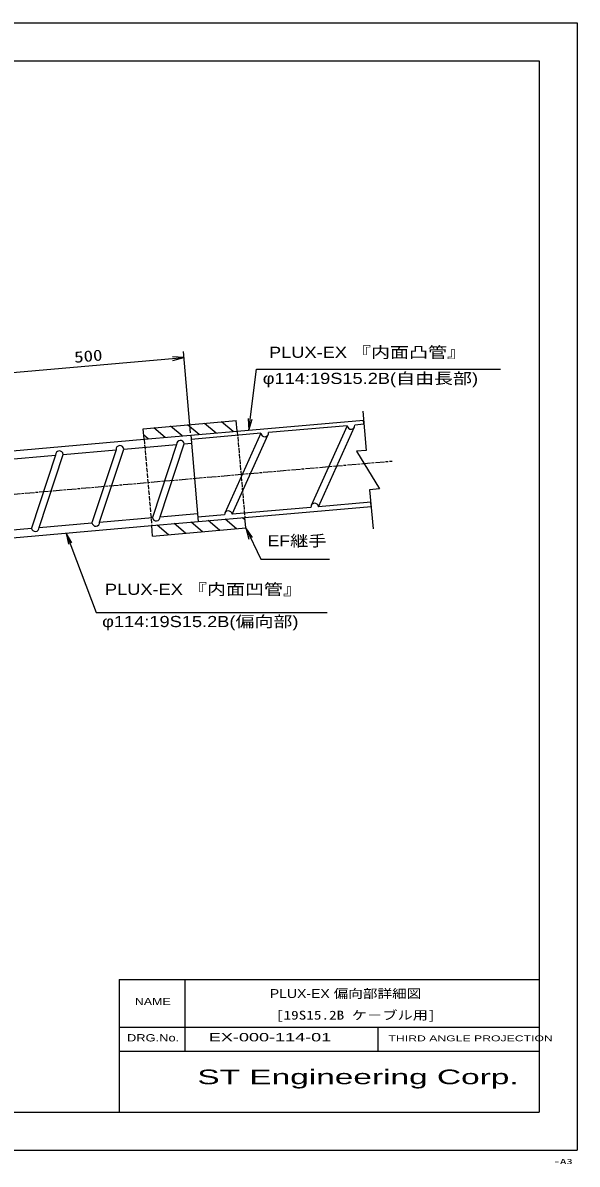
# Model space of a CAD drawing. Units: millimetres, scale not verified. Extents: x -610 to 1490, y -8197 to -6693.
# Drawn here: x 760 to 1490, y -8197 to -6693 of the extents above; entities that cross this region are included whole.
import ezdxf
from ezdxf.enums import TextEntityAlignment as Align

# ---------------------------------------------------------------- set-up
doc = ezdxf.new("R2010")
doc.units = ezdxf.units.MM
doc.linetypes.add('CHAIN', pattern=[18.5, 12, -1.5, 3.5, -1.5])
doc.linetypes.add('DASHED', pattern=[7.5, 6, -1.5])
for name, color, linetype, lineweight in [('0_2', 7, 'Continuous', 25), ('1外形線', 7, 'Continuous', 25), ('4中心線', 1, 'CHAIN', 25), ('6寸法線', 4, 'Continuous', 25), ('外形線', 7, 'Continuous', 25)]:
    doc.layers.add(name, color=color, linetype=linetype, lineweight=lineweight)
doc.styles.add('txt', font='')
doc.styles.add('ＭＳ ゴシック', font='')
doc.styles.add('ＭＳ Ｐゴシック', font='')
doc.styles.get('txt').set_extended_font_data('txt')
doc.styles.get('ＭＳ ゴシック').set_extended_font_data('MS Gothic')
doc.styles.get('ＭＳ Ｐゴシック').set_extended_font_data('MS PGothic')

# ---------------------------------------------------------------- blocks, each defined once
blk = doc.blocks.new('CUT')
at = {"color": 7, "linetype": 'Continuous', "lineweight": 25}
blk.add_lwpolyline([(6, 0), (2, 0), (2, 1), (-2, -1), (-2, 0), (-6, 0)], dxfattribs=at)
blk = doc.blocks.new('open_arrow')
at = {"color": 0, "linetype": 'Continuous', "lineweight": -2}
blk.add_lwpolyline([(7.5, 1.25), (0, 0), (7.5, -1.25)], dxfattribs=at)

msp = doc.modelspace()

# ---------------------------------------------------------------- linework, layer by layer
at = {"layer": '0_2'}
for p, q in [((886.912, -7953.729), (1439.809, -7953.729)), ((886.912, -7953.729), (886.912, -8128.348)), ((973.625, -7953.729), (973.625, -8048.044)), ((886.912, -8016.606), (1439.809, -8016.606)), ((1227.472, -8016.606), (1227.472, -8048.044)), ((886.912, -8048.044), (1439.809, -8048.044))]:
    msp.add_line(p, q, dxfattribs=at)
at = {"layer": '1外形線'}
for p, q in [((980.908, -7233.661), (971.523, -7126.392)), ((722.753, -7156.187), (972.22, -7134.362)), ((1042.435, -7231.289), (1208.66, -7216.746)), ((1209.14, -7222.226), (1208.66, -7216.746)), ((919.903, -7242.009), (1042.435, -7231.289)), ((1187.234, -7224.142), (1083.629, -7233.206)), ((1187.234, -7224.142), (1139.85, -7329.227)), ((1149.389, -7330.846), (1196.773, -7225.762)), ((1209.14, -7222.226), (1197.196, -7223.27)), ((518.997, -7277.084), (919.903, -7242.009)), ((972.659, -7247.934), (982.084, -7247.109)), ((981.169, -7236.649), (991.105, -7350.216)), ((981.169, -7236.649), (991.105, -7350.216)), ((1073.667, -7234.078), (981.649, -7242.128)), ((1073.667, -7234.078), (1026.284, -7339.163)), ((1035.823, -7340.782), (1083.206, -7235.697)), ((781.525, -7358.011), (813.267, -7261.879)), ((813.267, -7261.879), (883.001, -7255.778)), ((883.001, -7255.778), (851.259, -7351.91)), ((861.221, -7351.039), (892.963, -7254.906)), ((892.963, -7254.906), (962.697, -7248.806)), ((962.697, -7248.806), (930.954, -7344.938)), ((940.916, -7344.066), (972.659, -7247.934)), ((733.572, -7268.851), (803.306, -7262.751)), ((803.306, -7262.751), (771.563, -7358.883)), ((1139.428, -7331.718), (1035.823, -7340.782)), ((1052.371, -7344.855), (1218.596, -7330.313)), ((1218.117, -7324.834), (1149.389, -7330.846)), ((1218.596, -7330.313), (1218.117, -7324.834)), ((781.525, -7358.011), (851.259, -7351.91)), ((861.221, -7351.039), (930.954, -7344.938)), ((929.839, -7355.576), (1052.371, -7344.855)), ((940.916, -7344.066), (990.19, -7339.755)), ((1025.861, -7341.654), (990.626, -7344.736)), ((528.941, -7390.65), (929.839, -7355.576)), ((701.83, -7364.984), (771.563, -7358.883))]:
    msp.add_line(p, q, dxfattribs=at)
for points in [[(1057.497, -7229.972), (1067.618, -7149.66), (1388.91, -7149.66)], [(817.217, -7365.429), (856.646, -7469.943), (1160.874, -7469.943)], [(1053.591, -7358.802), (1073.59, -7400.039), (1163.798, -7400.039)]]:
    msp.add_lwpolyline(points, dxfattribs=at)
for centre, start, end in [((1192.215, -7223.706), 185, 5), ((967.678, -7248.37), 5, 185), ((1078.648, -7233.642), 185, 5), ((808.286, -7262.315), 5, 185), ((887.982, -7255.342), 5, 185), ((1030.842, -7341.218), 5, 185), ((1144.408, -7331.282), 5, 185), ((856.24, -7351.475), 185, 5), ((935.935, -7344.502), 185, 5), ((776.544, -7358.447), 185, 5)]:
    msp.add_arc(centre, 5, start, end, dxfattribs=at)
at = {"layer": '4中心線'}
msp.add_line((523.875, -7333.875), (1246.291, -7270.672), dxfattribs=at)
at = {"layer": '6寸法線'}
for p, q in [((918.683, -7228.063), (1041.215, -7217.343)), ((919.903, -7242.009), (918.683, -7228.063)), ((947.603, -7239.586), (932.436, -7226.859)), ((969.968, -7237.629), (954.801, -7224.903)), ((992.333, -7235.673), (977.166, -7222.946)), ((1014.698, -7233.716), (999.531, -7220.989)), ((1037.063, -7231.759), (1021.897, -7219.033)), ((1042.435, -7231.289), (1041.215, -7217.343)), ((925.237, -7241.543), (919.437, -7236.675)), ((996.811, -7363.77), (981.644, -7351.043)), ((1019.176, -7361.813), (1004.009, -7349.087)), ((1041.541, -7359.856), (1026.374, -7347.13)), ((1052.689, -7348.487), (1048.739, -7345.173)), ((1053.591, -7358.802), (1052.371, -7344.855)), ((931.059, -7369.522), (929.839, -7355.576)), ((931.059, -7369.522), (1053.591, -7358.802)), ((952.08, -7367.683), (936.913, -7354.957)), ((974.445, -7365.727), (959.279, -7353))]:
    msp.add_line(p, q, dxfattribs=at)
at = {"layer": '6寸法線', "linetype": 'DASHED'}
for p, q in [((1042.435, -7231.289), (1052.371, -7344.855)), ((919.903, -7242.009), (929.839, -7355.576))]:
    msp.add_line(p, q, dxfattribs=at)
at = {"layer": '外形線'}
for p, q in [((-610.191, -6693.348), (1489.809, -6693.348)), ((1489.809, -6693.348), (1489.809, -8178.348)), ((-560.191, -6743.348), (1439.809, -6743.348)), ((1439.809, -6743.348), (1439.809, -8128.348)), ((-560.191, -8128.348), (1439.809, -8128.348)), ((-610.191, -8178.348), (1489.809, -8178.348))]:
    msp.add_line(p, q, dxfattribs=at)

# ---------------------------------------------------------------- block references
at = {"layer": '1外形線'}
for name, p, xscale, yscale, rotation in [('open_arrow', (972.22, -7134.362), 2, 2, 185), ('open_arrow', (1057.497, -7229.972), 2, 2, 82.8), ('CUT', (1214.408, -7282.439), 13, 13, 95), ('open_arrow', (817.217, -7365.429), 2, 2, 290.7), ('open_arrow', (1053.591, -7358.802), 2, 2, 295.9)]:
    msp.add_blockref(name, p, dxfattribs=dict(at, xscale=xscale, yscale=yscale, rotation=rotation))

# ---------------------------------------------------------------- texts
at = {"layer": '0_2'}
for s, style, width, p in [('PLUX-EX 偏向部詳細図', 'ＭＳ Ｐゴシック', 1.2, (1085.262, -7981.554)), ('[19S15.2B ケ－ブル用]', 'ＭＳ ゴシック', 1.25, (1093.323, -8009.995))]:
    msp.add_text(s, height=11.75, dxfattribs=dict(at, style=style, width=width)).set_placement(p, align=Align.BOTTOM_LEFT)
at = {"layer": '0_2', "style": 'ＭＳ Ｐゴシック'}
for s, height, width, p in [('NAME', 9.604, 1.3, (907.69, -7977.786)), ('DRG.No.', 9.604, 1.35, (897.266, -8025.621)), ('EX-000-114-01', 11, 1.65, (1005.069, -8024.149)), ('THIRD ANGLE PROJECTION', 7.683, 1.6, (1241.537, -8027.297)), ('ST Engineering Corp.', 19.21, 1.75, (989.904, -8072.317))]:
    msp.add_text(s, height=height, dxfattribs=dict(at, width=width)).set_placement(p, align=Align.TOP_LEFT)
at = {"layer": '1外形線', "style": 'ＭＳ ゴシック', "width": 1.25}
msp.add_text('500', height=14.66, rotation=5, dxfattribs=at).set_placement((846.354, -7132.324), align=Align.MIDDLE_CENTER)
at = {"layer": '1外形線', "style": 'ＭＳ Ｐゴシック'}
for s, width, p in [('PLUX-EX 『内面凸管』', 1.25, (1084.271, -7120.032)), ('φ114:19S15.2B(自由長部)', 1.25, (1075.976, -7154.438)), ('EF継手', 1.2, (1082.55, -7368.383)), ('PLUX-EX 『内面凹管』', 1.25, (868.336, -7432.282)), ('φ114:19S15.2B(偏向部)', 1.25, (864.611, -7474.721))]:
    msp.add_text(s, height=14.66, dxfattribs=dict(at, width=width)).set_placement(p, align=Align.TOP_LEFT)
at = {"layer": '6寸法線', "color": 7, "style": 'txt', "width": 1.8}
msp.add_text('-A3', height=6.873, dxfattribs=at).set_placement((1458.8, -8198.851), align=Align.BOTTOM_LEFT)

doc.saveas('drawing.dxf')
